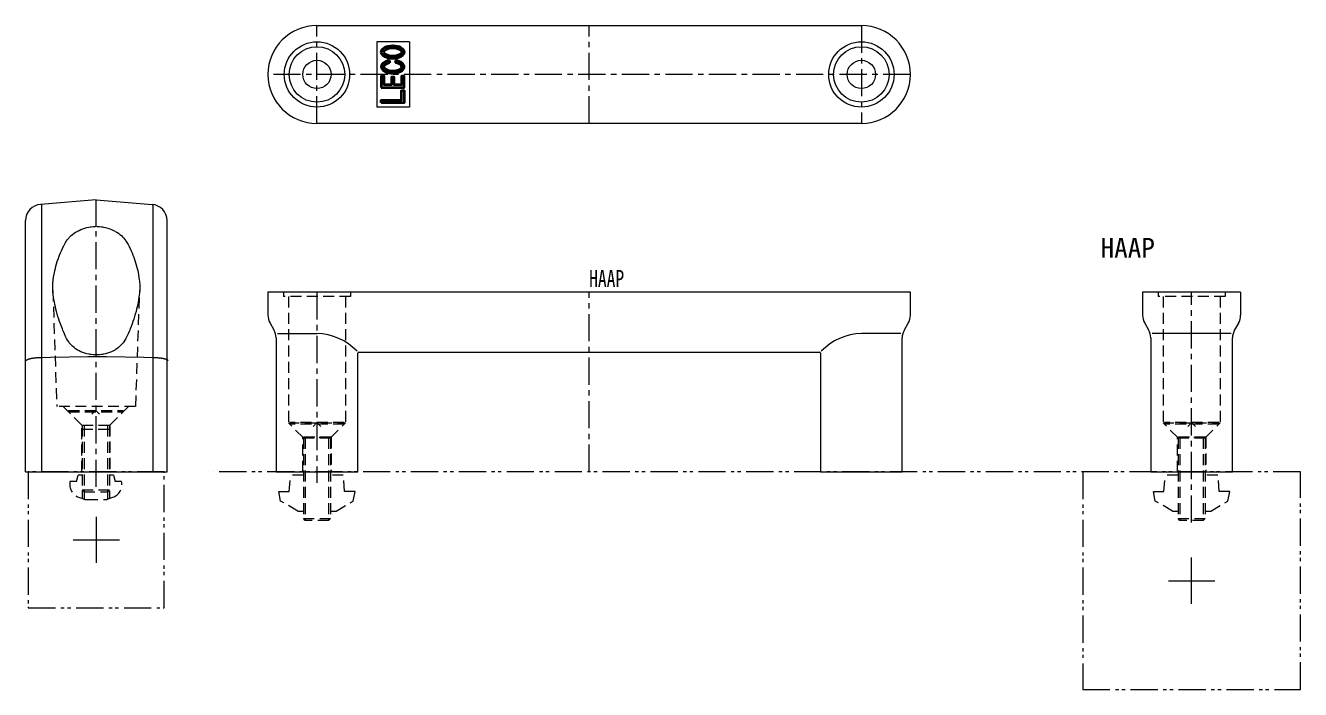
# Model space of a CAD drawing. Units: millimetres on the paper. Extents: x -622 to 995, y -460 to 705.
# Drawn here: x 252 to 486.2, y 439.5 to 561.5 of the extents above; entities that cross this region are included whole.
import ezdxf
from ezdxf.enums import TextEntityAlignment as Align

# ---------------------------------------------------------------- set-up
doc = ezdxf.new("R2010")
doc.units = ezdxf.units.MM
for name, pattern in [('CHAIN1', [8, 5, -1, 1, -1]), ('CHAIN2', [12, 9, -1, 1, -1]), ('DASHED2', [3, 2, -1]), ('DOUBLE_CHAIN1', [8.8, 5, -1, 0.6, -0.6, 0.6, -1])]:
    doc.linetypes.add(name, pattern=pattern)
for name, color, linetype, lineweight in [('0-0', 7, 'Continuous', 18), ('0-1', 4, 'Continuous', 18), ('0-2', 7, 'Continuous', 40), ('0-3', 4, 'Continuous', 18)]:
    doc.layers.add(name, color=color, linetype=linetype, lineweight=lineweight)
doc.styles.add('ＭＳ ゴシック', font='')
doc.styles.get('ＭＳ ゴシック').set_extended_font_data('MS Gothic')

msp = doc.modelspace()

# ---------------------------------------------------------------- linework, layer by layer
at = {"layer": '0-0'}
for p, q in [((305.5, 561.523), (405.5, 561.523)), ((405.5, 543.523), (305.5, 543.523)), ((264.963, 529.5), (254.714, 528.648)), ((264.963, 529.5), (275.211, 528.648)), ((254.877, 528.648), (254.877, 479.5)), ((275.374, 528.648), (275.374, 479.5)), ((251.963, 479.5), (251.963, 525.659)), ((475.165, 512.5), (475.165, 508.304)), ((296.902, 506.804), (297.598, 505.598)), ((413.402, 505.598), (414.098, 506.804)), ((457.567, 506.804), (458.263, 505.598)), ((474.763, 506.804), (474.067, 505.598)), ((298.24, 504.902), (305.5, 504.902)), ((412.76, 504.902), (405.5, 504.902)), ((473.425, 504.902), (458.906, 504.902)), ((473.665, 479.5), (473.665, 504.098)), ((313, 479.5), (313, 501.3)), ((313.2, 501.5), (397.8, 501.5))]:
    msp.add_line(p, q, dxfattribs=at)
at = {"layer": '0-0', "lineweight": 40}
for p, q in [((318.811, 555.088), (318.811, 554.646)), ((319.939, 555.103), (319.939, 554.661))]:
    msp.add_line(p, q, dxfattribs=at)
for points in [[(317.32, 550.125), (321.52, 550.125), (321.52, 552.225), (321.02, 552.225), (321.02, 550.625), (319.67, 550.625), (319.67, 552.025), (319.17, 552.025), (319.17, 550.625), (317.82, 550.625), (317.82, 552.225), (317.32, 552.225)], [(317.32, 547.303), (317.32, 547.803), (321.02, 547.803), (321.02, 549.603), (321.52, 549.603), (321.52, 547.303)]]:
    msp.add_lwpolyline(points, close=True, dxfattribs=at)
at = {"layer": '0-0'}
for points in [[(251.963, 479.5), (277.963, 479.5), (277.963, 525.659)], [(259.442, 521.832), (259.522, 521.964), (259.7, 522.22), (259.899, 522.467), (260.006, 522.586), (260.118, 522.702), (260.354, 522.925), (260.606, 523.134), (260.873, 523.33), (261.162, 523.518), (261.471, 523.695), (261.632, 523.78), (261.798, 523.861), (262.142, 524.012), (262.499, 524.149), (262.868, 524.27), (263.245, 524.374), (263.627, 524.46), (263.82, 524.497), (264.012, 524.529), (264.396, 524.581), (264.775, 524.615), (264.963, 524.626)], [(264.963, 524.626), (265.15, 524.615), (265.53, 524.581), (265.913, 524.529), (266.106, 524.497), (266.298, 524.46), (266.68, 524.374), (267.057, 524.27), (267.426, 524.149), (267.783, 524.012), (268.127, 523.861), (268.293, 523.78), (268.454, 523.695), (268.763, 523.518), (269.052, 523.33), (269.319, 523.134), (269.571, 522.925), (269.807, 522.702), (269.919, 522.586), (270.026, 522.467), (270.225, 522.22), (270.403, 521.964), (270.483, 521.832)], [(257.031, 514.569), (257.058, 514.783), (257.118, 515.21), (257.188, 515.635), (257.226, 515.847), (257.267, 516.058), (257.355, 516.478), (257.452, 516.897), (257.559, 517.312), (257.675, 517.725), (257.8, 518.134), (257.866, 518.338), (257.935, 518.541), (258.078, 518.943), (258.231, 519.342), (258.393, 519.737), (258.564, 520.128), (258.744, 520.515), (258.837, 520.706), (258.933, 520.897), (259.13, 521.274), (259.336, 521.647), (259.442, 521.832)], [(270.483, 521.832), (270.589, 521.647), (270.795, 521.274), (270.993, 520.897), (271.088, 520.706), (271.181, 520.515), (271.361, 520.128), (271.532, 519.737), (271.694, 519.342), (271.847, 518.943), (271.99, 518.541), (272.059, 518.338), (272.125, 518.134), (272.25, 517.725), (272.366, 517.312), (272.473, 516.897), (272.57, 516.478), (272.658, 516.058), (272.699, 515.847), (272.737, 515.635), (272.807, 515.21), (272.867, 514.783), (272.894, 514.569), (272.915, 514.376), (272.946, 513.99), (272.961, 513.605), (272.963, 513.413), (272.961, 513.222), (272.946, 512.835), (272.915, 512.443), (272.894, 512.245)], [(257.031, 512.245), (257.01, 512.443), (256.979, 512.835), (256.964, 513.222), (256.963, 513.413), (256.964, 513.605), (256.98, 513.99), (257.01, 514.376), (257.031, 514.569)], [(259.442, 504.151), (259.334, 504.38), (259.124, 504.838), (258.923, 505.297), (258.827, 505.526), (258.732, 505.756), (258.551, 506.214), (258.379, 506.673), (258.217, 507.13), (258.064, 507.586), (257.921, 508.041), (257.853, 508.267), (257.788, 508.493), (257.664, 508.944), (257.55, 509.392), (257.445, 509.837), (257.35, 510.279), (257.263, 510.717), (257.224, 510.935), (257.187, 511.153), (257.118, 511.589), (257.058, 512.026), (257.031, 512.245)], [(272.894, 512.245), (272.867, 512.026), (272.807, 511.589), (272.739, 511.153), (272.701, 510.935), (272.662, 510.717), (272.576, 510.279), (272.48, 509.837), (272.375, 509.392), (272.261, 508.944), (272.137, 508.493), (272.072, 508.267), (272.004, 508.041), (271.861, 507.586), (271.708, 507.13), (271.546, 506.673), (271.374, 506.214), (271.193, 505.756), (271.098, 505.526), (271.002, 505.297), (270.801, 504.838), (270.591, 504.38), (270.483, 504.151)], [(414.5, 508.304), (414.5, 512.5), (296.5, 512.5), (296.5, 508.304)], [(475.165, 512.5), (457.165, 512.5), (457.165, 508.304)], [(260.121, 503.091), (260.009, 503.232), (259.901, 503.377), (259.701, 503.677), (259.523, 503.99), (259.442, 504.151)], [(270.483, 504.151), (270.403, 503.99), (270.224, 503.677), (270.024, 503.377), (269.916, 503.232), (269.804, 503.091), (269.566, 502.823), (269.314, 502.573), (269.046, 502.34), (268.757, 502.12), (268.448, 501.915), (268.286, 501.818), (268.121, 501.727), (267.777, 501.559), (267.421, 501.412), (267.053, 501.288), (266.677, 501.188), (266.295, 501.111), (266.103, 501.083), (265.911, 501.06), (265.528, 501.032), (265.15, 501.027), (264.963, 501.034), (264.775, 501.027), (264.397, 501.032), (264.014, 501.06), (263.822, 501.083), (263.63, 501.111), (263.249, 501.188), (262.872, 501.288), (262.505, 501.412), (262.148, 501.559), (261.804, 501.727), (261.639, 501.818), (261.477, 501.915), (261.168, 502.12), (260.879, 502.34), (260.611, 502.573), (260.359, 502.823), (260.121, 503.091)], [(298, 504.098), (298, 479.5), (313, 479.5)], [(398, 501.3), (398, 479.5), (413, 479.5), (413, 504.098)], [(458.665, 504.098), (458.665, 479.5), (473.665, 479.5)], [(252.125, 499.93), (252.125, 499.934), (252.126, 499.943), (252.127, 499.951), (252.128, 499.955), (252.129, 499.959), (252.131, 499.967), (252.134, 499.976), (252.137, 499.984), (252.141, 499.992), (252.145, 500), (252.148, 500.005), (252.15, 500.009), (252.156, 500.017), (252.162, 500.025), (252.169, 500.033), (252.176, 500.041), (252.184, 500.05), (252.188, 500.054), (252.192, 500.058), (252.201, 500.066), (252.211, 500.074), (252.215, 500.078), (252.22, 500.082), (252.231, 500.09), (252.242, 500.098), (252.248, 500.102), (252.254, 500.106), (252.266, 500.114), (252.279, 500.121), (252.292, 500.129), (252.306, 500.137), (252.32, 500.145), (252.327, 500.149), (252.335, 500.153), (252.35, 500.16), (252.366, 500.168), (252.382, 500.175), (252.399, 500.183), (252.417, 500.19)], [(252.417, 500.19), (252.426, 500.194), (252.435, 500.198), (252.453, 500.205), (252.472, 500.213), (252.492, 500.22), (252.511, 500.227), (252.532, 500.234), (252.542, 500.238), (252.553, 500.241), (252.574, 500.248), (252.596, 500.255), (252.619, 500.262), (252.641, 500.269), (252.665, 500.276), (252.677, 500.279), (252.689, 500.283), (252.713, 500.289), (252.738, 500.296), (252.763, 500.302), (252.788, 500.309), (252.815, 500.315), (252.828, 500.318), (252.841, 500.322), (252.868, 500.328), (252.896, 500.334), (252.91, 500.337), (252.924, 500.34), (252.952, 500.346), (252.981, 500.352), (252.995, 500.355), (253.01, 500.358), (253.039, 500.364), (253.069, 500.369), (253.1, 500.375), (253.13, 500.38), (253.161, 500.386), (253.177, 500.389), (253.193, 500.391), (253.225, 500.396)], [(253.225, 500.396), (253.257, 500.402), (253.289, 500.407), (253.322, 500.412), (253.356, 500.417), (253.372, 500.419), (253.389, 500.421), (253.423, 500.426), (253.457, 500.431), (253.492, 500.435), (253.527, 500.44), (253.562, 500.444), (253.58, 500.446), (253.598, 500.448), (253.634, 500.452), (253.67, 500.457), (253.707, 500.46), (253.743, 500.464), (253.78, 500.468), (253.799, 500.47), (253.818, 500.472), (253.856, 500.475), (253.893, 500.479), (253.931, 500.482), (253.97, 500.485), (254.008, 500.488), (254.028, 500.49), (254.047, 500.491), (254.086, 500.494), (254.125, 500.497), (254.145, 500.499), (254.164, 500.5), (254.204, 500.502), (254.244, 500.505), (254.263, 500.506), (254.283, 500.507), (254.323, 500.51), (254.364, 500.512), (254.404, 500.514), (254.444, 500.516)], [(254.444, 500.516), (254.485, 500.517), (254.505, 500.518), (254.526, 500.519), (254.567, 500.521), (254.608, 500.522), (254.649, 500.524), (254.69, 500.525), (254.731, 500.526), (254.752, 500.527), (254.773, 500.527), (254.814, 500.528), (254.856, 500.529), (254.877, 500.529), (256.58, 500.557), (259.992, 500.613), (263.412, 500.669), (265.125, 500.697), (266.838, 500.669), (270.258, 500.613), (273.671, 500.557), (275.374, 500.529), (275.394, 500.529), (275.436, 500.528), (275.478, 500.527), (275.498, 500.527), (275.519, 500.526), (275.56, 500.525), (275.602, 500.524), (275.643, 500.522), (275.684, 500.521), (275.725, 500.519), (275.745, 500.518), (275.765, 500.517), (275.806, 500.516), (275.847, 500.514), (275.887, 500.512), (275.927, 500.51), (275.967, 500.507), (275.987, 500.506)], [(275.987, 500.506), (276.007, 500.505), (276.047, 500.502), (276.086, 500.5), (276.106, 500.499), (276.125, 500.497), (276.164, 500.494), (276.203, 500.491), (276.223, 500.49), (276.242, 500.488), (276.281, 500.485), (276.319, 500.482), (276.357, 500.479), (276.395, 500.475), (276.433, 500.472), (276.451, 500.47), (276.47, 500.468), (276.507, 500.464), (276.544, 500.46), (276.58, 500.457), (276.617, 500.452), (276.653, 500.448), (276.67, 500.446), (276.688, 500.444), (276.723, 500.44), (276.758, 500.435), (276.793, 500.431), (276.827, 500.426), (276.861, 500.421), (276.878, 500.419), (276.895, 500.417), (276.928, 500.412), (276.961, 500.407), (276.994, 500.402), (277.026, 500.396), (277.058, 500.391), (277.073, 500.389), (277.089, 500.386), (277.12, 500.38), (277.151, 500.375)], [(277.151, 500.375), (277.181, 500.369), (277.211, 500.364), (277.241, 500.358), (277.255, 500.355), (277.27, 500.352), (277.298, 500.346), (277.327, 500.34), (277.341, 500.337), (277.355, 500.334), (277.382, 500.328), (277.409, 500.322), (277.423, 500.318), (277.436, 500.315), (277.462, 500.309), (277.488, 500.302), (277.513, 500.296), (277.538, 500.289), (277.562, 500.283), (277.574, 500.279), (277.586, 500.276), (277.609, 500.269), (277.632, 500.262), (277.654, 500.255), (277.676, 500.248), (277.698, 500.241), (277.708, 500.238), (277.719, 500.234), (277.739, 500.227), (277.759, 500.22), (277.778, 500.213), (277.797, 500.205), (277.816, 500.198), (277.825, 500.194), (277.834, 500.19), (277.851, 500.183), (277.868, 500.175), (277.884, 500.168), (277.9, 500.16), (277.916, 500.153)], [(277.916, 500.153), (277.923, 500.149), (277.93, 500.145), (277.945, 500.137), (277.959, 500.129), (277.972, 500.121), (277.985, 500.114), (277.997, 500.106), (278.003, 500.102), (278.008, 500.098), (278.019, 500.09), (278.03, 500.082), (278.035, 500.078), (278.04, 500.074), (278.049, 500.066), (278.058, 500.058), (278.062, 500.054), (278.067, 500.05), (278.074, 500.041), (278.082, 500.033), (278.088, 500.025), (278.094, 500.017), (278.1, 500.009), (278.103, 500.005), (278.105, 500), (278.109, 499.992), (278.113, 499.984), (278.117, 499.976), (278.12, 499.967), (278.122, 499.959), (278.123, 499.955), (278.123, 499.951), (278.125, 499.943), (278.125, 499.934), (278.125, 499.93)]]:
    msp.add_lwpolyline(points, dxfattribs=at)
for centre, radius in [((305.5, 552.523), 6), ((305.5, 552.523), 5.1), ((405.5, 552.523), 6), ((405.5, 552.523), 5.1), ((305.5, 552.523), 2.6), ((405.5, 552.523), 2.6)]:
    msp.add_circle(centre, radius, dxfattribs=at)
for centre, radius, start, end in [((305.5, 552.523), 9, 90, 270), ((405.5, 552.523), 9, 270, 90), ((254.963, 525.659), 3, 94.75, 180), ((274.963, 525.659), 3, 0, 85.25), ((299.5, 508.304), 3, 180, 210), ((411.5, 508.304), 3, 330, 0), ((460.165, 508.304), 3, 180, 210), ((472.165, 508.304), 3, 330, 0), ((295, 504.098), 3, 0, 30), ((305.337, 494.573), 10.33, 43.25435, 89.09386), ((405.663, 494.573), 10.33, 90.90614, 136.74565), ((416, 504.098), 3, 150, 180), ((455.665, 504.098), 3, 0, 30), ((476.665, 504.098), 3, 150, 180), ((313.2, 501.3), 0.2, 90, 180), ((397.8, 501.3), 0.2, 0, 90)]:
    msp.add_arc(centre, radius, start, end, dxfattribs=at)
at = {"layer": '0-0', "lineweight": 40}
for major_axis, ratio in [((-2.1, 0), 0.571429), ((-1.659, 0), 0.457469)]:
    msp.add_ellipse((319.42, 556.638), major_axis=major_axis, ratio=ratio, dxfattribs=at)
for major_axis, ratio, start_param, end_param in [((-2.1, 0), 0.571429, 5.0066127, 10.7457349), ((-1.659, 0), 0.457469, 5.0882877, 10.6772317)]:
    msp.add_ellipse((319.42, 553.94), major_axis=major_axis, ratio=ratio, start_param=start_param, end_param=end_param, dxfattribs=at)
at = {"layer": '0-1', "linetype": 'CHAIN1'}
for p, q in [((305.5, 543.523), (305.5, 561.523)), ((355.5, 543.523), (355.5, 561.523)), ((405.5, 561.523), (405.5, 543.523)), ((414.5, 552.523), (296.5, 552.523)), ((264.963, 476.721), (264.963, 529.5)), ((305.5, 512.5), (305.5, 477.493)), ((355.5, 479.5), (355.5, 512.5)), ((466.165, 470.182), (466.165, 512.5))]:
    msp.add_line(p, q, dxfattribs=at)
at = {"layer": '0-1', "linetype": 'DASHED2'}
for p, q in [((256.979, 512.835), (257.713, 491.5)), ((272.213, 491.5), (272.946, 512.835)), ((299.35, 512.5), (299.35, 511.7)), ((311.65, 511.7), (299.35, 511.7)), ((300.25, 511.7), (300.25, 488.5)), ((310.75, 511.7), (310.75, 488.5)), ((311.65, 512.5), (311.65, 511.7)), ((460.015, 512.5), (460.015, 511.7)), ((472.315, 511.7), (460.015, 511.7)), ((460.915, 511.7), (460.915, 488.5)), ((471.415, 511.7), (471.415, 488.5)), ((472.315, 512.5), (472.315, 511.7)), ((272.127, 491.5), (257.627, 491.5)), ((262.327, 488.05), (258.877, 491.5)), ((259.877, 490.8), (269.877, 490.8)), ((264.877, 490.8), (264.17, 490.093)), ((264.877, 490.8), (265.584, 490.093)), ((267.427, 488.05), (270.877, 491.5)), ((269.877, 490.8), (269.877, 490.5)), ((262.327, 479.5), (262.327, 488.05)), ((262.327, 487.35), (267.427, 487.35)), ((267.377, 488), (262.377, 488)), ((262.377, 488), (262.377, 474.6)), ((262.727, 488), (262.727, 474.478)), ((267.027, 488), (267.027, 474.478)), ((267.377, 488), (267.377, 474.6)), ((267.427, 488.05), (267.427, 479.5)), ((300.25, 488.5), (310.75, 488.5)), ((303, 485.75), (300.25, 488.5)), ((310.5, 488.25), (300.5, 488.25)), ((305.5, 488.55), (304.793, 487.843)), ((305.5, 488.55), (306.207, 487.843)), ((310.5, 488.55), (310.5, 488.25)), ((460.915, 488.5), (471.415, 488.5)), ((463.665, 485.75), (460.915, 488.5)), ((471.165, 488.25), (461.165, 488.25)), ((466.165, 488.55), (465.458, 487.843)), ((466.165, 488.55), (466.872, 487.843)), ((471.165, 488.55), (471.165, 488.25)), ((302.9, 485.85), (308.1, 485.85)), ((302.9, 479.5), (302.9, 485.85)), ((308.1, 485.85), (302.9, 485.85)), ((303, 485.75), (303, 470.9)), ((303.35, 485.75), (303.35, 470.55)), ((308, 485.75), (308, 470.9)), ((308.1, 485.85), (308.1, 479.5)), ((463.565, 485.85), (468.765, 485.85)), ((463.565, 479.5), (463.565, 485.85)), ((468.765, 485.85), (463.565, 485.85)), ((463.665, 485.75), (463.665, 470.9)), ((464.015, 485.75), (464.015, 470.55)), ((468.665, 485.75), (468.665, 470.9)), ((468.765, 485.85), (468.765, 479.5)), ((261.305, 477.7), (261.627, 478.9)), ((262.377, 478.9), (261.627, 478.9)), ((268.127, 478.9), (267.377, 478.9)), ((268.127, 478.9), (268.448, 477.7)), ((300.413, 475.9), (300.675, 478.9)), ((303, 478.9), (300.675, 478.9)), ((310.325, 478.9), (308, 478.9)), ((310.587, 475.9), (310.325, 478.9)), ((461.078, 475.9), (461.34, 478.9)), ((463.665, 478.9), (461.34, 478.9)), ((470.99, 478.9), (468.665, 478.9)), ((471.253, 475.9), (470.99, 478.9)), ((261.305, 477.7), (260.13, 477.7)), ((267.377, 476.15), (262.377, 476.15)), ((262.727, 475.8), (262.377, 476.15)), ((262.727, 475.8), (267.027, 475.8)), ((267.027, 475.8), (267.377, 476.15)), ((269.624, 477.7), (268.448, 477.7)), ((298.5, 475.9), (300.413, 475.9)), ((298.821, 474.135), (298.5, 475.9)), ((312.5, 475.9), (310.587, 475.9)), ((312.179, 474.135), (312.5, 475.9)), ((459.165, 475.9), (461.078, 475.9)), ((459.487, 474.135), (459.165, 475.9)), ((473.165, 475.9), (471.253, 475.9)), ((472.844, 474.135), (473.165, 475.9)), ((261.722, 474.839), (262.595, 474.521)), ((263.279, 474.4), (266.474, 474.4)), ((267.158, 474.521), (268.032, 474.839)), ((302, 472.3), (298.821, 474.135)), ((309, 472.3), (312.179, 474.135)), ((462.665, 472.3), (459.487, 474.135)), ((469.665, 472.3), (472.844, 474.135)), ((302, 472.3), (303, 472.3)), ((303, 470.9), (308, 470.9)), ((307.65, 470.55), (308, 470.9)), ((308, 472.3), (309, 472.3)), ((462.665, 472.3), (463.665, 472.3)), ((463.665, 470.9), (468.665, 470.9)), ((468.315, 470.55), (468.665, 470.9)), ((468.665, 472.3), (469.665, 472.3))]:
    msp.add_line(p, q, dxfattribs=at)
for points in [[(259.877, 490.8), (259.877, 490.5), (269.877, 490.5)], [(310.5, 488.55), (300.5, 488.55), (300.5, 488.25)], [(303, 485.75), (308, 485.75), (310.75, 488.5)], [(471.165, 488.55), (461.165, 488.55), (461.165, 488.25)], [(463.665, 485.75), (468.665, 485.75), (471.415, 488.5)], [(307.65, 485.75), (307.65, 470.55), (303.35, 470.55), (303, 470.9)], [(468.315, 485.75), (468.315, 470.55), (464.015, 470.55), (463.665, 470.9)]]:
    msp.add_lwpolyline(points, dxfattribs=at)
for centre, radius, start, end in [((262.577, 477.188), 2.5, 168.17823, 250), ((267.177, 477.188), 2.5, 290, 11.82177), ((263.279, 476.4), 2, 250, 270), ((266.474, 476.4), 2, 270, 290)]:
    msp.add_arc(centre, radius, start, end, dxfattribs=at)
at = {"layer": '0-2', "color": 4, "linetype": 'DOUBLE_CHAIN1', "lineweight": 18}
for p, q in [((486.165, 479.5), (286.559, 479.5)), ((446.165, 479.5), (446.165, 439.5))]:
    msp.add_line(p, q, dxfattribs=at)
at = {"layer": '0-2', "color": 4, "linetype": 'CHAIN2', "lineweight": 18}
for p, q in [((264.963, 471.25), (264.963, 462.75)), ((260.713, 467), (269.213, 467)), ((466.165, 455.25), (466.165, 463.75)), ((461.915, 459.5), (470.415, 459.5))]:
    msp.add_line(p, q, dxfattribs=at)
at = {"layer": '0-2', "color": 4, "linetype": 'DOUBLE_CHAIN1', "lineweight": 18}
msp.add_lwpolyline([(252.463, 454.5), (277.463, 454.5), (277.463, 479.5), (252.463, 479.5)], close=True, dxfattribs=at)
msp.add_lwpolyline([(446.165, 439.5), (486.165, 439.5), (486.165, 479.5)], dxfattribs=at)
at = {"layer": '0-3', "color": 7}
for p, q in [((322.5, 558.523), (322.5, 546.523)), ((322.5, 546.523), (316.5, 546.523))]:
    msp.add_line(p, q, dxfattribs=at)
msp.add_lwpolyline([(322.5, 558.523), (316.5, 558.523), (316.5, 546.523)], dxfattribs=at)

# ---------------------------------------------------------------- texts
at = {"layer": '0-0', "style": 'ＭＳ ゴシック'}
msp.add_text('HAAP', height=3.666, dxfattribs=at).set_placement((449.447, 517.732), align=Align.BOTTOM_LEFT)
at = {"layer": '0-0', "style": 'ＭＳ ゴシック', "width": 0.75}
msp.add_text('HAAP', height=3.152, dxfattribs=at).set_placement((355.5, 512.5), align=Align.BOTTOM_LEFT)

doc.saveas('drawing.dxf')
